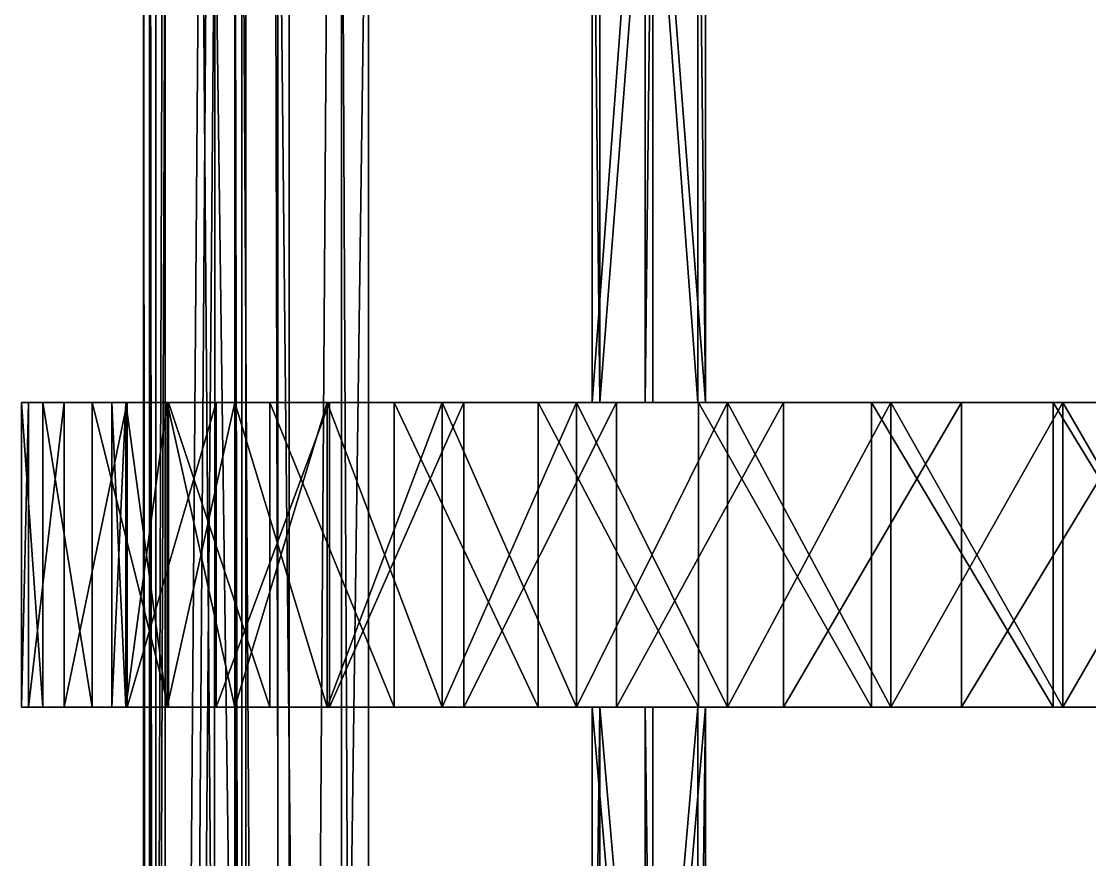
# Model space of a CAD drawing. Header units: inches. Extents: x 0 to 40, y 0 to 110.
# Drawn here: x 0.01 to 17.54, y 82.5 to 96.25 of the extents above; entities that cross this region are included whole.
import ezdxf

# ---------------------------------------------------------------- set-up
doc = ezdxf.new("R2010")
doc.units = ezdxf.units.IN
doc.header["$LTSCALE"] = 26.699852
doc.header["$MEASUREMENT"] = 0
doc.layers.add('1', color=7, linetype='CONTINUOUS')

msp = doc.modelspace()

# ---------------------------------------------------------------- linework, layer by layer
at = {"layer": '1', "linetype": 'Continuous'}
for points in [[(2.222, 99.036, 17.18), (2.961, 102.5, 17.31), (2.222, 7.5, 17.18), (2.222, 99.036, 17.18)], [(2.222, 7.5, 17.18), (2.961, 102.5, 17.31), (3.7, 7.5, 17.44), (2.222, 7.5, 17.18)], [(2.961, 102.5, 17.31), (3.7, 102.5, 17.44), (3.7, 7.5, 17.44), (2.961, 102.5, 17.31)], [(3.7, 7.5, 17.44), (3.7, 102.5, 17.44), (3.515, 102.5, 19.3), (3.7, 7.5, 17.44)], [(3.634, 102.5, 22.096), (3.634, 0, 22.096), (3.515, 102.5, 19.3), (3.634, 102.5, 22.096)], [(3.515, 102.5, 19.3), (3.634, 0, 22.096), (3.515, 0, 19.3), (3.515, 102.5, 19.3)], [(3.515, 102.5, 19.3), (3.515, 0, 19.3), (3.7, 7.5, 17.44), (3.515, 102.5, 19.3)], [(4.223, 102.5, 24.832), (4.223, 0, 24.832), (3.634, 102.5, 22.096), (4.223, 102.5, 24.832)], [(3.634, 102.5, 22.096), (4.223, 0, 24.832), (3.634, 0, 22.096), (3.634, 102.5, 22.096)], [(5.267, 102.5, 27.428), (5.267, 0, 27.428), (4.223, 102.5, 24.832), (5.267, 102.5, 27.428)], [(4.223, 102.5, 24.832), (5.267, 0, 27.428), (4.223, 0, 24.832), (4.223, 102.5, 24.832)], [(5.711, 7.5, 28.25), (5.711, 102.5, 28.25), (4.412, 7.5, 29), (5.711, 7.5, 28.25)], [(4.412, 7.5, 29), (5.711, 102.5, 28.25), (5.061, 102.5, 28.625), (4.412, 7.5, 29)], [(4.412, 7.5, 29), (5.061, 102.5, 28.625), (4.412, 99.036, 29), (4.412, 7.5, 29)], [(5.711, 102.5, 28.25), (5.711, 7.5, 28.25), (5.267, 102.5, 27.428), (5.711, 102.5, 28.25)], [(5.267, 102.5, 27.428), (5.711, 7.5, 28.25), (5.267, 0, 27.428), (5.267, 102.5, 27.428)], [(9.384, 90, 36.387), (10.25, 101.634, 36.887), (9.384, 101.678, 36.387), (9.384, 90, 36.387)], [(9.384, 90, 36.387), (9.384, 101.678, 36.387), (9.509, 90, 36.171), (9.384, 90, 36.387)], [(9.509, 90, 36.171), (9.384, 101.678, 36.387), (9.509, 101.246, 36.171), (9.509, 90, 36.171)], [(11.116, 90, 2.613), (10.25, 101.634, 3.113), (11.116, 101.678, 2.613), (11.116, 90, 2.613)], [(11.116, 90, 2.613), (11.116, 101.678, 2.613), (11.241, 90, 2.829), (11.116, 90, 2.613)], [(11.241, 90, 2.829), (11.116, 101.678, 2.613), (11.241, 101.246, 2.829), (11.241, 90, 2.829)], [(10.25, 90, 36.887), (10.25, 101.634, 36.887), (9.384, 90, 36.387), (10.25, 90, 36.887)], [(10.25, 90, 3.113), (10.25, 101.634, 3.113), (11.116, 90, 2.613), (10.25, 90, 3.113)], [(10.25, 90, 3.113), (10.375, 101.201, 3.329), (10.25, 101.634, 3.113), (10.25, 90, 3.113)], [(10.25, 90, 36.887), (10.375, 101.201, 36.671), (10.25, 101.634, 36.887), (10.25, 90, 36.887)], [(9.509, 101.246, 36.171), (10.375, 101.201, 36.671), (9.509, 90, 36.171), (9.509, 101.246, 36.171)], [(9.509, 90, 36.171), (10.375, 101.201, 36.671), (10.375, 90, 36.671), (9.509, 90, 36.171)], [(10.375, 90, 3.329), (10.375, 101.201, 3.329), (10.25, 90, 3.113), (10.375, 90, 3.329)], [(10.375, 90, 36.671), (10.375, 101.201, 36.671), (10.25, 90, 36.887), (10.375, 90, 36.671)], [(11.241, 101.246, 2.829), (10.375, 101.201, 3.329), (11.241, 90, 2.829), (11.241, 101.246, 2.829)], [(11.241, 90, 2.829), (10.375, 101.201, 3.329), (10.375, 90, 3.329), (11.241, 90, 2.829)], [(2.131, 0, 17.83), (2.017, 99.036, 20.724), (2.013, 99.036, 20.689), (2.131, 0, 17.83)], [(2.131, 0, 17.83), (2.013, 99.036, 20.689), (2.119, 99.036, 17.936), (2.131, 0, 17.83)], [(2.015, 0, 20.725), (2.364, 0, 23.6), (2.376, 99.036, 23.597), (2.015, 0, 20.725)], [(2.376, 99.036, 23.597), (2.329, 99.036, 23.427), (2.015, 0, 20.725), (2.376, 99.036, 23.597)], [(2.015, 0, 20.725), (2.329, 99.036, 23.427), (2.017, 99.036, 20.724), (2.015, 0, 20.725)], [(2.015, 0, 20.725), (2.017, 99.036, 20.724), (2.131, 0, 17.83), (2.015, 0, 20.725)], [(2.119, 99.036, 17.936), (2.133, 99.036, 17.831), (2.131, 0, 17.83), (2.119, 99.036, 17.936)], [(2.131, 0, 17.83), (2.133, 99.036, 17.831), (2.222, 7.5, 17.18), (2.131, 0, 17.83)], [(2.133, 99.036, 17.831), (2.222, 99.036, 17.18), (2.222, 7.5, 17.18), (2.133, 99.036, 17.831)], [(3.17, 0, 26.383), (3.189, 99.036, 26.374), (2.364, 0, 23.6), (3.17, 0, 26.383)], [(2.364, 0, 23.6), (3.189, 99.036, 26.374), (3.059, 99.036, 26.084), (2.364, 0, 23.6)], [(2.364, 0, 23.6), (3.059, 99.036, 26.084), (2.376, 99.036, 23.597), (2.364, 0, 23.6)], [(3.17, 0, 26.383), (4.412, 7.5, 29), (3.189, 99.036, 26.374), (3.17, 0, 26.383)], [(3.189, 99.036, 26.374), (4.412, 7.5, 29), (4.187, 99.036, 28.599), (3.189, 99.036, 26.374)], [(4.187, 99.036, 28.599), (4.412, 7.5, 29), (4.412, 99.036, 29), (4.187, 99.036, 28.599)], [(0.366, 90, 23.808), (1.728, 90, 22.894), (0.015, 90, 20.766), (0.366, 90, 23.808)], [(0.015, 90, 20.766), (1.728, 90, 22.894), (1.5, 90, 20), (0.015, 90, 20.766)], [(0.015, 90, 20.766), (1.5, 90, 20), (0.132, 90, 17.706), (0.015, 90, 20.766)], [(0.132, 90, 17.706), (0.132, 85, 17.706), (0.015, 85, 20.766), (0.132, 90, 17.706)], [(0.132, 90, 17.706), (0.015, 85, 20.766), (0.015, 90, 20.766), (0.132, 90, 17.706)], [(0.015, 90, 20.766), (0.015, 85, 20.766), (0.366, 85, 23.808), (0.015, 90, 20.766)], [(0.015, 90, 20.766), (0.366, 85, 23.808), (0.366, 90, 23.808), (0.015, 90, 20.766)], [(0.132, 90, 17.706), (1.5, 90, 20), (1.728, 90, 17.106), (0.132, 90, 17.706)], [(0.132, 90, 17.706), (1.728, 90, 17.106), (0.715, 90, 14.7), (0.132, 90, 17.706)], [(0.715, 90, 14.7), (0.715, 85, 14.7), (0.132, 85, 17.706), (0.715, 90, 14.7)], [(0.715, 90, 14.7), (0.132, 85, 17.706), (0.132, 90, 17.706), (0.715, 90, 14.7)], [(1.177, 90, 26.76), (2.405, 90, 25.717), (0.366, 90, 23.808), (1.177, 90, 26.76)], [(0.366, 90, 23.808), (2.405, 90, 25.717), (1.728, 90, 22.894), (0.366, 90, 23.808)], [(0.366, 90, 23.808), (0.366, 85, 23.808), (1.177, 85, 26.76), (0.366, 90, 23.808)], [(0.366, 90, 23.808), (1.177, 85, 26.76), (1.177, 90, 26.76), (0.366, 90, 23.808)], [(0.715, 90, 14.7), (1.728, 90, 17.106), (2.405, 90, 14.283), (0.715, 90, 14.7)], [(0.715, 90, 14.7), (2.405, 90, 14.283), (1.75, 90, 11.819), (0.715, 90, 14.7)], [(1.75, 90, 11.819), (1.75, 85, 11.819), (0.715, 85, 14.7), (1.75, 90, 11.819)], [(1.75, 90, 11.819), (0.715, 85, 14.7), (0.715, 90, 14.7), (1.75, 90, 11.819)], [(2.43, 90, 29.554), (3.516, 90, 28.399), (1.177, 90, 26.76), (2.43, 90, 29.554)], [(1.177, 90, 26.76), (3.516, 90, 28.399), (2.405, 90, 25.717), (1.177, 90, 26.76)], [(1.177, 90, 26.76), (1.177, 85, 26.76), (2.43, 85, 29.554), (1.177, 90, 26.76)], [(1.177, 90, 26.76), (2.43, 85, 29.554), (2.43, 90, 29.554), (1.177, 90, 26.76)], [(1.728, 85, 17.106), (1.728, 90, 17.106), (1.5, 85, 20), (1.728, 85, 17.106)], [(1.5, 85, 20), (1.728, 90, 17.106), (1.5, 90, 20), (1.5, 85, 20)], [(1.5, 85, 20), (1.5, 90, 20), (1.728, 85, 22.894), (1.5, 85, 20)], [(1.728, 85, 22.894), (1.5, 90, 20), (1.728, 90, 22.894), (1.728, 85, 22.894)], [(2.405, 85, 14.283), (2.405, 90, 14.283), (1.728, 85, 17.106), (2.405, 85, 14.283)], [(1.728, 85, 17.106), (2.405, 90, 14.283), (1.728, 90, 17.106), (1.728, 85, 17.106)], [(1.728, 85, 22.894), (1.728, 90, 22.894), (2.405, 85, 25.717), (1.728, 85, 22.894)], [(2.405, 85, 25.717), (1.728, 90, 22.894), (2.405, 90, 25.717), (2.405, 85, 25.717)], [(1.75, 90, 11.819), (2.405, 90, 14.283), (3.516, 90, 11.601), (1.75, 90, 11.819)], [(1.75, 90, 11.819), (3.516, 90, 11.601), (3.213, 90, 9.129), (1.75, 90, 11.819)], [(3.213, 90, 9.129), (3.213, 85, 9.129), (1.75, 85, 11.819), (3.213, 90, 9.129)], [(3.213, 90, 9.129), (1.75, 85, 11.819), (1.75, 90, 11.819), (3.213, 90, 9.129)], [(3.516, 85, 11.601), (3.516, 90, 11.601), (2.405, 85, 14.283), (3.516, 85, 11.601)], [(2.405, 85, 14.283), (3.516, 90, 11.601), (2.405, 90, 14.283), (2.405, 85, 14.283)], [(2.405, 85, 25.717), (2.405, 90, 25.717), (3.516, 85, 28.399), (2.405, 85, 25.717)], [(3.516, 85, 28.399), (2.405, 90, 25.717), (3.516, 90, 28.399), (3.516, 85, 28.399)], [(4.094, 90, 32.125), (5.033, 90, 30.874), (2.43, 90, 29.554), (4.094, 90, 32.125)], [(2.43, 90, 29.554), (5.033, 90, 30.874), (3.516, 90, 28.399), (2.43, 90, 29.554)], [(2.43, 90, 29.554), (2.43, 85, 29.554), (4.094, 85, 32.125), (2.43, 90, 29.554)], [(2.43, 90, 29.554), (4.094, 85, 32.125), (4.094, 90, 32.125), (2.43, 90, 29.554)], [(3.213, 90, 9.129), (3.516, 90, 11.601), (5.033, 90, 9.126), (3.213, 90, 9.129)], [(3.213, 90, 9.129), (5.033, 90, 9.126), (5.069, 90, 6.693), (3.213, 90, 9.129)], [(5.069, 90, 6.693), (5.069, 85, 6.693), (3.213, 85, 9.129), (5.069, 90, 6.693)], [(5.069, 90, 6.693), (3.213, 85, 9.129), (3.213, 90, 9.129), (5.069, 90, 6.693)], [(5.033, 85, 9.126), (5.033, 90, 9.126), (3.516, 85, 11.601), (5.033, 85, 9.126)], [(3.516, 85, 11.601), (5.033, 90, 9.126), (3.516, 90, 11.601), (3.516, 85, 11.601)], [(3.516, 85, 28.399), (3.516, 90, 28.399), (5.033, 85, 30.874), (3.516, 85, 28.399)], [(5.033, 85, 30.874), (3.516, 90, 28.399), (5.033, 90, 30.874), (5.033, 85, 30.874)], [(6.131, 90, 34.41), (6.919, 90, 33.081), (4.094, 90, 32.125), (6.131, 90, 34.41)], [(4.094, 90, 32.125), (6.919, 90, 33.081), (5.033, 90, 30.874), (4.094, 90, 32.125)], [(4.094, 90, 32.125), (4.094, 85, 32.125), (6.131, 85, 34.41), (4.094, 90, 32.125)], [(4.094, 90, 32.125), (6.131, 85, 34.41), (6.131, 90, 34.41), (4.094, 90, 32.125)], [(5.069, 90, 6.693), (5.033, 90, 9.126), (6.919, 90, 6.919), (5.069, 90, 6.693)], [(6.919, 85, 6.919), (6.919, 90, 6.919), (5.033, 85, 9.126), (6.919, 85, 6.919)], [(5.033, 85, 9.126), (6.919, 90, 6.919), (5.033, 90, 9.126), (5.033, 85, 9.126)], [(5.033, 85, 30.874), (5.033, 90, 30.874), (6.919, 85, 33.081), (5.033, 85, 30.874)], [(6.919, 85, 33.081), (5.033, 90, 30.874), (6.919, 90, 33.081), (6.919, 85, 33.081)], [(5.069, 90, 6.693), (6.919, 90, 6.919), (7.275, 90, 4.57), (5.069, 90, 6.693)], [(7.275, 90, 4.57), (7.275, 85, 4.57), (5.069, 85, 6.693), (7.275, 90, 4.57)], [(7.275, 90, 4.57), (5.069, 85, 6.693), (5.069, 90, 6.693), (7.275, 90, 4.57)], [(8.494, 90, 36.359), (9.126, 90, 34.967), (6.131, 90, 34.41), (8.494, 90, 36.359)], [(6.131, 90, 34.41), (9.126, 90, 34.967), (6.919, 90, 33.081), (6.131, 90, 34.41)], [(6.131, 90, 34.41), (6.131, 85, 34.41), (8.494, 85, 36.359), (6.131, 90, 34.41)], [(6.131, 90, 34.41), (8.494, 85, 36.359), (8.494, 90, 36.359), (6.131, 90, 34.41)], [(9.126, 90, 5.033), (10.375, 90, 3.329), (6.919, 90, 6.919), (9.126, 90, 5.033)], [(6.919, 90, 6.919), (10.375, 90, 3.329), (10.25, 90, 3.113), (6.919, 90, 6.919)], [(7.275, 90, 4.57), (6.919, 90, 6.919), (10.25, 90, 3.113), (7.275, 90, 4.57)], [(9.126, 85, 5.033), (9.126, 90, 5.033), (6.919, 85, 6.919), (9.126, 85, 5.033)], [(6.919, 85, 6.919), (9.126, 90, 5.033), (6.919, 90, 6.919), (6.919, 85, 6.919)], [(6.919, 85, 33.081), (6.919, 90, 33.081), (9.126, 85, 34.967), (6.919, 85, 33.081)], [(9.126, 85, 34.967), (6.919, 90, 33.081), (9.126, 90, 34.967), (9.126, 85, 34.967)], [(7.275, 90, 4.57), (10.25, 90, 3.113), (9.78, 90, 2.809), (7.275, 90, 4.57)], [(9.78, 90, 2.809), (9.78, 85, 2.809), (7.275, 85, 4.57), (9.78, 90, 2.809)], [(9.78, 90, 2.809), (7.275, 85, 4.57), (7.275, 90, 4.57), (9.78, 90, 2.809)], [(11.126, 90, 37.923), (10.25, 90, 36.887), (8.494, 90, 36.359), (11.126, 90, 37.923)], [(8.494, 90, 36.359), (10.25, 90, 36.887), (9.384, 90, 36.387), (8.494, 90, 36.359)], [(9.384, 90, 36.387), (9.509, 90, 36.171), (8.494, 90, 36.359), (9.384, 90, 36.387)], [(8.494, 90, 36.359), (9.509, 90, 36.171), (9.126, 90, 34.967), (8.494, 90, 36.359)], [(8.494, 90, 36.359), (8.494, 85, 36.359), (11.126, 85, 37.923), (8.494, 90, 36.359)], [(8.494, 90, 36.359), (11.126, 85, 37.923), (11.126, 90, 37.923), (8.494, 90, 36.359)], [(11.601, 90, 36.484), (9.126, 90, 34.967), (10.375, 90, 36.671), (11.601, 90, 36.484)], [(10.375, 90, 36.671), (9.126, 90, 34.967), (9.509, 90, 36.171), (10.375, 90, 36.671)], [(11.601, 90, 3.516), (11.241, 90, 2.829), (9.126, 90, 5.033), (11.601, 90, 3.516)], [(9.126, 90, 5.033), (11.241, 90, 2.829), (10.375, 90, 3.329), (9.126, 90, 5.033)], [(11.601, 85, 3.516), (11.601, 90, 3.516), (9.126, 85, 5.033), (11.601, 85, 3.516)], [(9.126, 85, 5.033), (11.601, 90, 3.516), (9.126, 90, 5.033), (9.126, 85, 5.033)], [(9.126, 85, 34.967), (9.126, 90, 34.967), (11.601, 85, 36.484), (9.126, 85, 34.967)], [(11.601, 85, 36.484), (9.126, 90, 34.967), (11.601, 90, 36.484), (11.601, 85, 36.484)], [(9.78, 90, 2.809), (10.25, 90, 3.113), (11.116, 90, 2.613), (9.78, 90, 2.809)], [(9.78, 90, 2.809), (11.116, 90, 2.613), (12.524, 90, 1.45), (9.78, 90, 2.809)], [(12.524, 90, 1.45), (12.524, 85, 1.45), (9.78, 85, 2.809), (12.524, 90, 1.45)], [(12.524, 90, 1.45), (9.78, 85, 2.809), (9.78, 90, 2.809), (12.524, 90, 1.45)], [(10.375, 90, 36.671), (10.25, 90, 36.887), (11.601, 90, 36.484), (10.375, 90, 36.671)], [(11.601, 90, 36.484), (10.25, 90, 36.887), (11.126, 90, 37.923), (11.601, 90, 36.484)], [(12.524, 90, 1.45), (11.116, 90, 2.613), (11.241, 90, 2.829), (12.524, 90, 1.45)], [(11.601, 90, 36.484), (11.126, 90, 37.923), (14.283, 90, 37.595), (11.601, 90, 36.484)], [(14.283, 90, 37.595), (11.126, 90, 37.923), (13.966, 90, 39.068), (14.283, 90, 37.595)], [(11.126, 90, 37.923), (11.126, 85, 37.923), (13.966, 85, 39.068), (11.126, 90, 37.923)], [(11.126, 90, 37.923), (13.966, 85, 39.068), (13.966, 90, 39.068), (11.126, 90, 37.923)], [(12.524, 90, 1.45), (11.241, 90, 2.829), (14.283, 90, 2.405), (12.524, 90, 1.45)], [(14.283, 90, 2.405), (11.241, 90, 2.829), (11.601, 90, 3.516), (14.283, 90, 2.405)], [(14.283, 85, 2.405), (14.283, 90, 2.405), (11.601, 85, 3.516), (14.283, 85, 2.405)], [(11.601, 85, 3.516), (14.283, 90, 2.405), (11.601, 90, 3.516), (11.601, 85, 3.516)], [(11.601, 85, 36.484), (11.601, 90, 36.484), (14.283, 85, 37.595), (11.601, 85, 36.484)], [(14.283, 85, 37.595), (11.601, 90, 36.484), (14.283, 90, 37.595), (14.283, 85, 37.595)], [(14.283, 90, 2.405), (15.443, 90, 0.526), (12.524, 90, 1.45), (14.283, 90, 2.405)], [(15.443, 90, 0.526), (15.443, 85, 0.526), (12.524, 85, 1.45), (15.443, 90, 0.526)], [(15.443, 90, 0.526), (12.524, 85, 1.45), (12.524, 90, 1.45), (15.443, 90, 0.526)], [(14.283, 90, 37.595), (13.966, 90, 39.068), (17.106, 90, 38.272), (14.283, 90, 37.595)], [(17.106, 90, 38.272), (13.966, 90, 39.068), (16.947, 90, 39.766), (17.106, 90, 38.272)], [(13.966, 90, 39.068), (13.966, 85, 39.068), (16.947, 85, 39.766), (13.966, 90, 39.068)], [(13.966, 90, 39.068), (16.947, 85, 39.766), (16.947, 90, 39.766), (13.966, 90, 39.068)], [(17.106, 90, 1.728), (15.443, 90, 0.526), (14.283, 90, 2.405), (17.106, 90, 1.728)], [(17.106, 85, 1.728), (17.106, 90, 1.728), (14.283, 85, 2.405), (17.106, 85, 1.728)], [(14.283, 85, 2.405), (17.106, 90, 1.728), (14.283, 90, 2.405), (14.283, 85, 2.405)], [(14.283, 85, 37.595), (14.283, 90, 37.595), (17.106, 85, 38.272), (14.283, 85, 37.595)], [(17.106, 85, 38.272), (14.283, 90, 37.595), (17.106, 90, 38.272), (17.106, 85, 38.272)], [(17.106, 90, 1.728), (18.469, 90, 0.059), (15.443, 90, 0.526), (17.106, 90, 1.728)], [(18.469, 90, 0.059), (18.469, 85, 0.059), (15.443, 85, 0.526), (18.469, 90, 0.059)], [(18.469, 90, 0.059), (15.443, 85, 0.526), (15.443, 90, 0.526), (18.469, 90, 0.059)], [(17.106, 90, 38.272), (16.947, 90, 39.766), (20, 90, 38.5), (17.106, 90, 38.272)], [(20, 90, 38.5), (16.947, 90, 39.766), (20, 90, 40), (20, 90, 38.5)], [(16.947, 90, 39.766), (16.947, 85, 39.766), (20, 85, 40), (16.947, 90, 39.766)], [(16.947, 90, 39.766), (20, 85, 40), (20, 90, 40), (16.947, 90, 39.766)], [(20, 90, 1.5), (18.469, 90, 0.059), (17.106, 90, 1.728), (20, 90, 1.5)], [(20, 85, 1.5), (20, 90, 1.5), (17.106, 85, 1.728), (20, 85, 1.5)], [(17.106, 85, 1.728), (20, 90, 1.5), (17.106, 90, 1.728), (17.106, 85, 1.728)], [(17.106, 85, 38.272), (17.106, 90, 38.272), (20, 85, 38.5), (17.106, 85, 38.272)], [(20, 85, 38.5), (17.106, 90, 38.272), (20, 90, 38.5), (20, 85, 38.5)], [(1.5, 85, 20), (0.366, 85, 23.808), (0.015, 85, 20.766), (1.5, 85, 20)], [(1.5, 85, 20), (0.015, 85, 20.766), (1.728, 85, 17.106), (1.5, 85, 20)], [(1.728, 85, 17.106), (0.015, 85, 20.766), (0.132, 85, 17.706), (1.728, 85, 17.106)], [(1.728, 85, 17.106), (0.132, 85, 17.706), (2.405, 85, 14.283), (1.728, 85, 17.106)], [(2.405, 85, 14.283), (0.132, 85, 17.706), (0.715, 85, 14.7), (2.405, 85, 14.283)], [(1.728, 85, 22.894), (1.177, 85, 26.76), (0.366, 85, 23.808), (1.728, 85, 22.894)], [(1.728, 85, 22.894), (0.366, 85, 23.808), (1.5, 85, 20), (1.728, 85, 22.894)], [(2.405, 85, 14.283), (0.715, 85, 14.7), (3.516, 85, 11.601), (2.405, 85, 14.283)], [(3.516, 85, 11.601), (0.715, 85, 14.7), (1.75, 85, 11.819), (3.516, 85, 11.601)], [(2.405, 85, 25.717), (2.43, 85, 29.554), (1.177, 85, 26.76), (2.405, 85, 25.717)], [(2.405, 85, 25.717), (1.177, 85, 26.76), (1.728, 85, 22.894), (2.405, 85, 25.717)], [(3.516, 85, 11.601), (1.75, 85, 11.819), (5.033, 85, 9.126), (3.516, 85, 11.601)], [(5.033, 85, 9.126), (1.75, 85, 11.819), (3.213, 85, 9.129), (5.033, 85, 9.126)], [(3.516, 85, 28.399), (2.43, 85, 29.554), (2.405, 85, 25.717), (3.516, 85, 28.399)], [(3.516, 85, 28.399), (4.094, 85, 32.125), (2.43, 85, 29.554), (3.516, 85, 28.399)], [(5.033, 85, 9.126), (3.213, 85, 9.129), (6.919, 85, 6.919), (5.033, 85, 9.126)], [(6.919, 85, 6.919), (3.213, 85, 9.129), (5.069, 85, 6.693), (6.919, 85, 6.919)], [(5.033, 85, 30.874), (4.094, 85, 32.125), (3.516, 85, 28.399), (5.033, 85, 30.874)], [(5.033, 85, 30.874), (6.131, 85, 34.41), (4.094, 85, 32.125), (5.033, 85, 30.874)], [(6.919, 85, 33.081), (9.509, 85, 36.171), (5.033, 85, 30.874), (6.919, 85, 33.081)], [(9.509, 85, 36.171), (6.131, 85, 34.41), (5.033, 85, 30.874), (9.509, 85, 36.171)], [(6.919, 85, 6.919), (5.069, 85, 6.693), (9.126, 85, 5.033), (6.919, 85, 6.919)], [(9.126, 85, 5.033), (5.069, 85, 6.693), (7.275, 85, 4.57), (9.126, 85, 5.033)], [(9.509, 85, 36.171), (8.494, 85, 36.359), (6.131, 85, 34.41), (9.509, 85, 36.171)], [(9.126, 85, 34.967), (9.509, 85, 36.171), (6.919, 85, 33.081), (9.126, 85, 34.967)], [(9.126, 85, 5.033), (7.275, 85, 4.57), (10.25, 85, 3.113), (9.126, 85, 5.033)], [(10.25, 85, 3.113), (7.275, 85, 4.57), (9.78, 85, 2.809), (10.25, 85, 3.113)], [(9.384, 85, 36.387), (11.126, 85, 37.923), (8.494, 85, 36.359), (9.384, 85, 36.387)], [(9.384, 85, 36.387), (8.494, 85, 36.359), (9.509, 85, 36.171), (9.384, 85, 36.387)], [(11.601, 85, 36.484), (10.375, 85, 36.671), (9.126, 85, 34.967), (11.601, 85, 36.484)], [(9.126, 85, 34.967), (10.375, 85, 36.671), (9.509, 85, 36.171), (9.126, 85, 34.967)], [(10.375, 85, 3.329), (11.601, 85, 3.516), (9.126, 85, 5.033), (10.375, 85, 3.329)], [(10.375, 85, 3.329), (9.126, 85, 5.033), (10.25, 85, 3.113), (10.375, 85, 3.329)], [(10.25, 85, 36.887), (11.126, 85, 37.923), (9.384, 85, 36.387), (10.25, 85, 36.887)], [(9.384, 75, 36.387), (10.25, 75, 36.887), (9.384, 85, 36.387), (9.384, 75, 36.387)], [(9.384, 85, 36.387), (10.25, 75, 36.887), (10.25, 85, 36.887), (9.384, 85, 36.387)], [(9.509, 75, 36.171), (9.384, 75, 36.387), (9.509, 85, 36.171), (9.509, 75, 36.171)], [(9.509, 85, 36.171), (9.384, 75, 36.387), (9.384, 85, 36.387), (9.509, 85, 36.171)], [(10.375, 85, 36.671), (10.375, 75, 36.671), (9.509, 85, 36.171), (10.375, 85, 36.671)], [(9.509, 85, 36.171), (10.375, 75, 36.671), (9.509, 75, 36.171), (9.509, 85, 36.171)], [(10.25, 85, 3.113), (9.78, 85, 2.809), (11.116, 85, 2.613), (10.25, 85, 3.113)], [(11.116, 85, 2.613), (9.78, 85, 2.809), (12.524, 85, 1.45), (11.116, 85, 2.613)], [(10.25, 85, 36.887), (10.375, 85, 36.671), (11.126, 85, 37.923), (10.25, 85, 36.887)], [(11.116, 75, 2.613), (10.25, 75, 3.113), (11.116, 85, 2.613), (11.116, 75, 2.613)], [(11.116, 85, 2.613), (10.25, 75, 3.113), (10.25, 85, 3.113), (11.116, 85, 2.613)], [(10.25, 75, 3.113), (10.375, 75, 3.329), (10.25, 85, 3.113), (10.25, 75, 3.113)], [(10.25, 85, 3.113), (10.375, 75, 3.329), (10.375, 85, 3.329), (10.25, 85, 3.113)], [(10.25, 75, 36.887), (10.375, 75, 36.671), (10.25, 85, 36.887), (10.25, 75, 36.887)], [(10.25, 85, 36.887), (10.375, 75, 36.671), (10.375, 85, 36.671), (10.25, 85, 36.887)], [(11.241, 85, 2.829), (11.601, 85, 3.516), (10.375, 85, 3.329), (11.241, 85, 2.829)], [(11.126, 85, 37.923), (10.375, 85, 36.671), (11.601, 85, 36.484), (11.126, 85, 37.923)], [(10.375, 85, 3.329), (10.375, 75, 3.329), (11.241, 85, 2.829), (10.375, 85, 3.329)], [(11.241, 85, 2.829), (10.375, 75, 3.329), (11.241, 75, 2.829), (11.241, 85, 2.829)], [(17.106, 85, 1.728), (11.241, 85, 2.829), (11.116, 85, 2.613), (17.106, 85, 1.728)], [(11.116, 85, 2.613), (12.524, 85, 1.45), (17.106, 85, 1.728), (11.116, 85, 2.613)], [(11.241, 75, 2.829), (11.116, 75, 2.613), (11.241, 85, 2.829), (11.241, 75, 2.829)], [(11.241, 85, 2.829), (11.116, 75, 2.613), (11.116, 85, 2.613), (11.241, 85, 2.829)], [(11.126, 85, 37.923), (11.601, 85, 36.484), (13.966, 85, 39.068), (11.126, 85, 37.923)], [(17.106, 85, 1.728), (14.283, 85, 2.405), (11.241, 85, 2.829), (17.106, 85, 1.728)], [(11.241, 85, 2.829), (14.283, 85, 2.405), (11.601, 85, 3.516), (11.241, 85, 2.829)], [(13.966, 85, 39.068), (11.601, 85, 36.484), (14.283, 85, 37.595), (13.966, 85, 39.068)], [(17.106, 85, 1.728), (12.524, 85, 1.45), (15.443, 85, 0.526), (17.106, 85, 1.728)], [(13.966, 85, 39.068), (14.283, 85, 37.595), (16.947, 85, 39.766), (13.966, 85, 39.068)], [(16.947, 85, 39.766), (14.283, 85, 37.595), (17.106, 85, 38.272), (16.947, 85, 39.766)], [(17.106, 85, 1.728), (15.443, 85, 0.526), (20, 85, 1.5), (17.106, 85, 1.728)], [(20, 85, 1.5), (15.443, 85, 0.526), (18.469, 85, 0.059), (20, 85, 1.5)], [(16.947, 85, 39.766), (17.106, 85, 38.272), (20, 85, 40), (16.947, 85, 39.766)], [(20, 85, 40), (17.106, 85, 38.272), (20, 85, 38.5), (20, 85, 40)]]:
    msp.add_3dface(points, dxfattribs=at)

doc.saveas('drawing.dxf')
